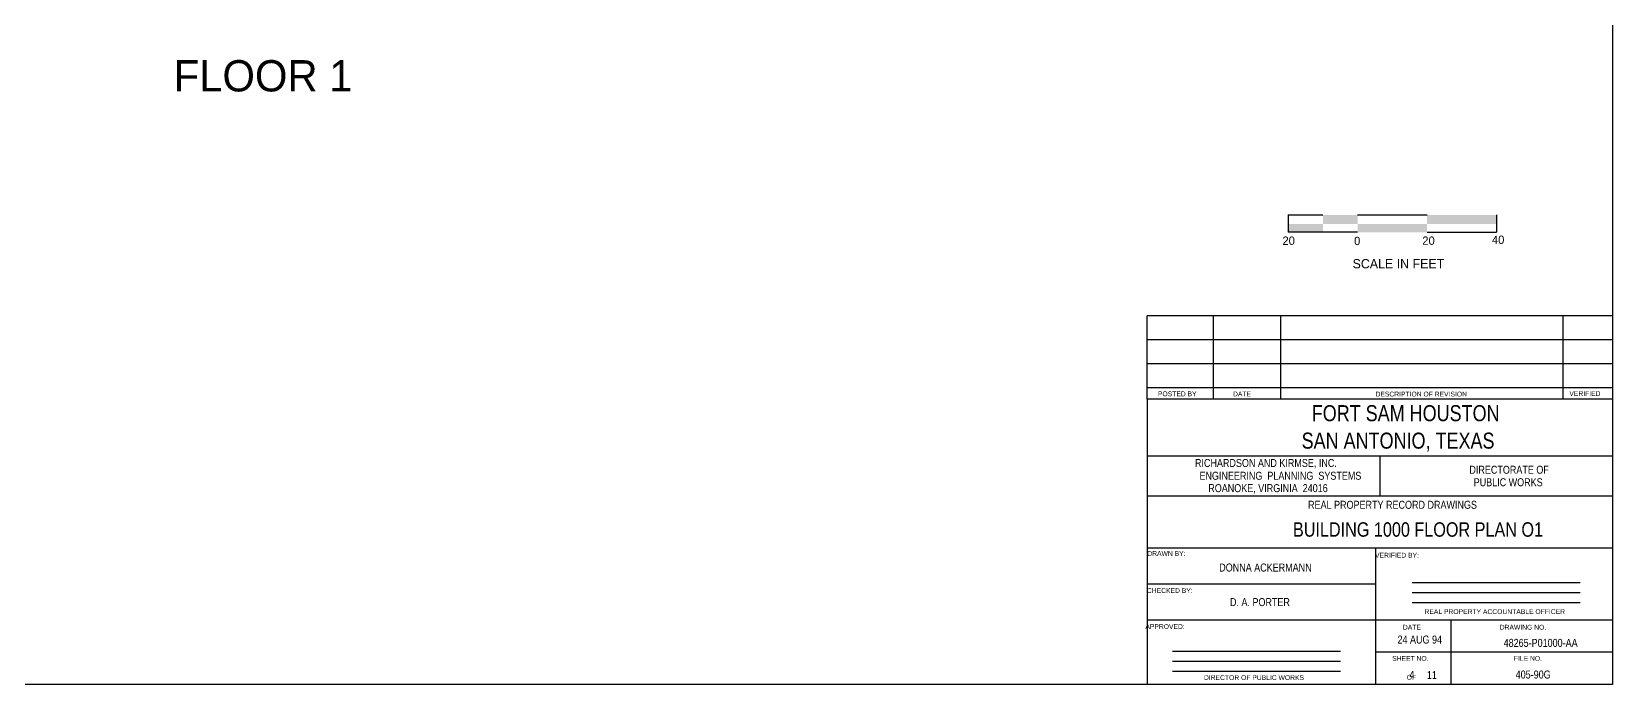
# Model space of a CAD drawing. Extents: x -572 to 188, y -99 to 441.
# Drawn here: x -267.4 to 187.8, y -98.9 to 88.9 of the extents above; entities that cross this region are included whole.
import ezdxf
from ezdxf.enums import TextEntityAlignment as Align

# ---------------------------------------------------------------- set-up
doc = ezdxf.new("R2010")
doc.units = 0
doc.layers.add('18', color=7, linetype='CONTINUOUS')
doc.layers.add('3', color=7, linetype='CONTINUOUS')

msp = doc.modelspace()

# ---------------------------------------------------------------- linework, layer by layer
at = {"layer": '18', "color": 0, "linetype": 'CONTINUOUS'}
for p, q in [((187.78, 441.11), (187.78, -98.89)), ((94.42, 36.16), (104.42, 36.16)), ((94.42, 36.16), (94.42, 31.16)), ((114.42, 36.16), (134.42, 36.16)), ((154.42, 36.16), (154.42, 31.16)), ((154.42, 33.58), (154.42, 33.5)), ((114.42, 31.16), (94.42, 31.16)), ((134.42, 31.16), (154.42, 31.16)), ((187.78, 7.09), (53.78, 7.09)), ((53.78, -16.89), (53.78, 7.09)), ((72.87, 7.09), (72.87, -16.89)), ((92.23, 7.09), (92.23, -16.89)), ((173.54, 7.09), (173.54, -16.89)), ((187.78, 7.09), (187.78, -98.89)), ((187.78, 0.18), (53.78, 0.18)), ((187.78, -6.73), (53.78, -6.73)), ((187.78, -13.64), (53.78, -13.64)), ((53.78, -16.89), (53.78, -98.89)), ((187.78, -16.89), (53.78, -16.89)), ((187.78, -33.23), (53.78, -33.23)), ((120.78, -33.23), (120.78, -44.75)), ((187.78, -44.75), (53.78, -44.75)), ((187.78, -59.72), (53.78, -59.72)), ((119.61, -59.72), (119.61, -98.89)), ((119.61, -70.09), (53.78, -70.09)), ((130.09, -69.63), (178.49, -69.63)), ((130.09, -72.51), (178.49, -72.51)), ((130.09, -75.39), (178.49, -75.39)), ((187.78, -80.46), (53.78, -80.46)), ((141.31, -80.46), (141.31, -98.89)), ((61.1, -89.31), (109.5, -89.31)), ((187.78, -89.67), (119.61, -89.67)), ((61.1, -92.19), (109.5, -92.19)), ((61.1, -95.07), (109.5, -95.07)), ((187.78, -98.89), (-572.22, -98.89)), ((187.78, -98.89), (53.23, -98.89))]:
    msp.add_line(p, q, dxfattribs=at)
for points in [[(94.42, 31.16), (104.42, 31.16), (94.42, 33.49), (104.42, 33.49)], [(104.42, 36.16), (114.42, 36.16), (104.42, 33.49), (114.42, 33.49)], [(114.42, 33.49), (134.42, 33.49), (114.42, 31.16), (134.42, 31.16)], [(134.42, 36.16), (154.42, 36.16), (134.42, 33.49), (154.42, 33.49)]]:
    msp.add_solid(points, dxfattribs=at)

# ---------------------------------------------------------------- texts
for s, height, p in [('20', 2.4, (96.36, 27.53)), ('0', 2.4, (115.19, 27.46)), ('20', 2.4, (136.62, 27.54)), ('40', 2.4, (156.67, 27.79)), ('SCALE IN FEET', 2.67, (139.36, 20.77))]:
    msp.add_text(s, height=height, dxfattribs=at).set_placement(p, align=Align.RIGHT)
at = {"layer": '18', "color": 0, "linetype": 'CONTINUOUS', "width": 0.840278}
for s, height, p in [('POSTED BY', 1.382, (68.05, -16.01)), ('DATE', 1.382, (83.73, -16.06)), ('DESCRIPTION OF REVISION', 1.3824, (145.9, -16.08)), ('VERIFIED', 1.382, (184.35, -15.95)), ('FORT SAM HOUSTON', 4.608, (155.29, -23.19)), ('SAN ANTONIO, TEXAS', 4.608, (153.83, -31.09)), ('RICHARDSON AND KIRMSE, INC.', 2.304, (108.44, -36.37)), ('DIRECTORATE OF', 2.304, (169.48, -38.31)), ('ENGINEERING  PLANNING  SYSTEMS', 2.304, (115.49, -40.04)), ('PUBLIC WORKS', 2.304, (167.7, -41.91)), ('ROANOKE, VIRGINIA  24016', 2.304, (105.81, -43.6)), ('REAL PROPERTY RECORD DRAWINGS', 2.304, (148.78, -48.39)), ('    BUILDING 1000 FLOOR PLAN O1   ', 4.1472, (171.69, -56.42)), ('DRAWN BY:', 1.382, (64.87, -61.93)), ('VERIFIED BY:', 1.3824, (132.07, -62.44)), ('DONNA ACKERMANN ', 2.304, (101.91, -66.44)), ('CHECKED BY:', 1.3824, (66.92, -72.6)), ('D. A. PORTER', 2.304, (94.93, -76.38)), ('REAL PROPERTY ACCOUNTABLE OFFICER', 1.3824, (174.14, -78.66)), ('APPROVED:', 1.382, (64.64, -82.94)), ('DATE', 1.382, (132.65, -83.15)), ('DRAWING NO.', 1.3824, (168.72, -83.15)), ('24 AUG 94', 2.304, (138.72, -87.16)), ('48265-P01000-AA', 2.304, (177.77, -88.11)), ('SHEET NO.', 1.382, (134.84, -92.12)), ('FILE NO.', 1.382, (167.51, -92.1)), ('4     11', 2.304, (137.25, -97.34)), ('405-90G', 2.304, (170.01, -97.22)), ('DIRECTOR OF PUBLIC WORKS', 1.3824, (98.99, -97.64)), ('OF', 1.382, (131.27, -97.54))]:
    msp.add_text(s, height=height, dxfattribs=at).set_placement(p, align=Align.RIGHT)
at = {"layer": '3', "color": 0, "linetype": 'CONTINUOUS'}
msp.add_text('FLOOR 1', height=9, dxfattribs=at).set_placement((-174.98, 71.66), align=Align.RIGHT)

doc.saveas('drawing.dxf')
